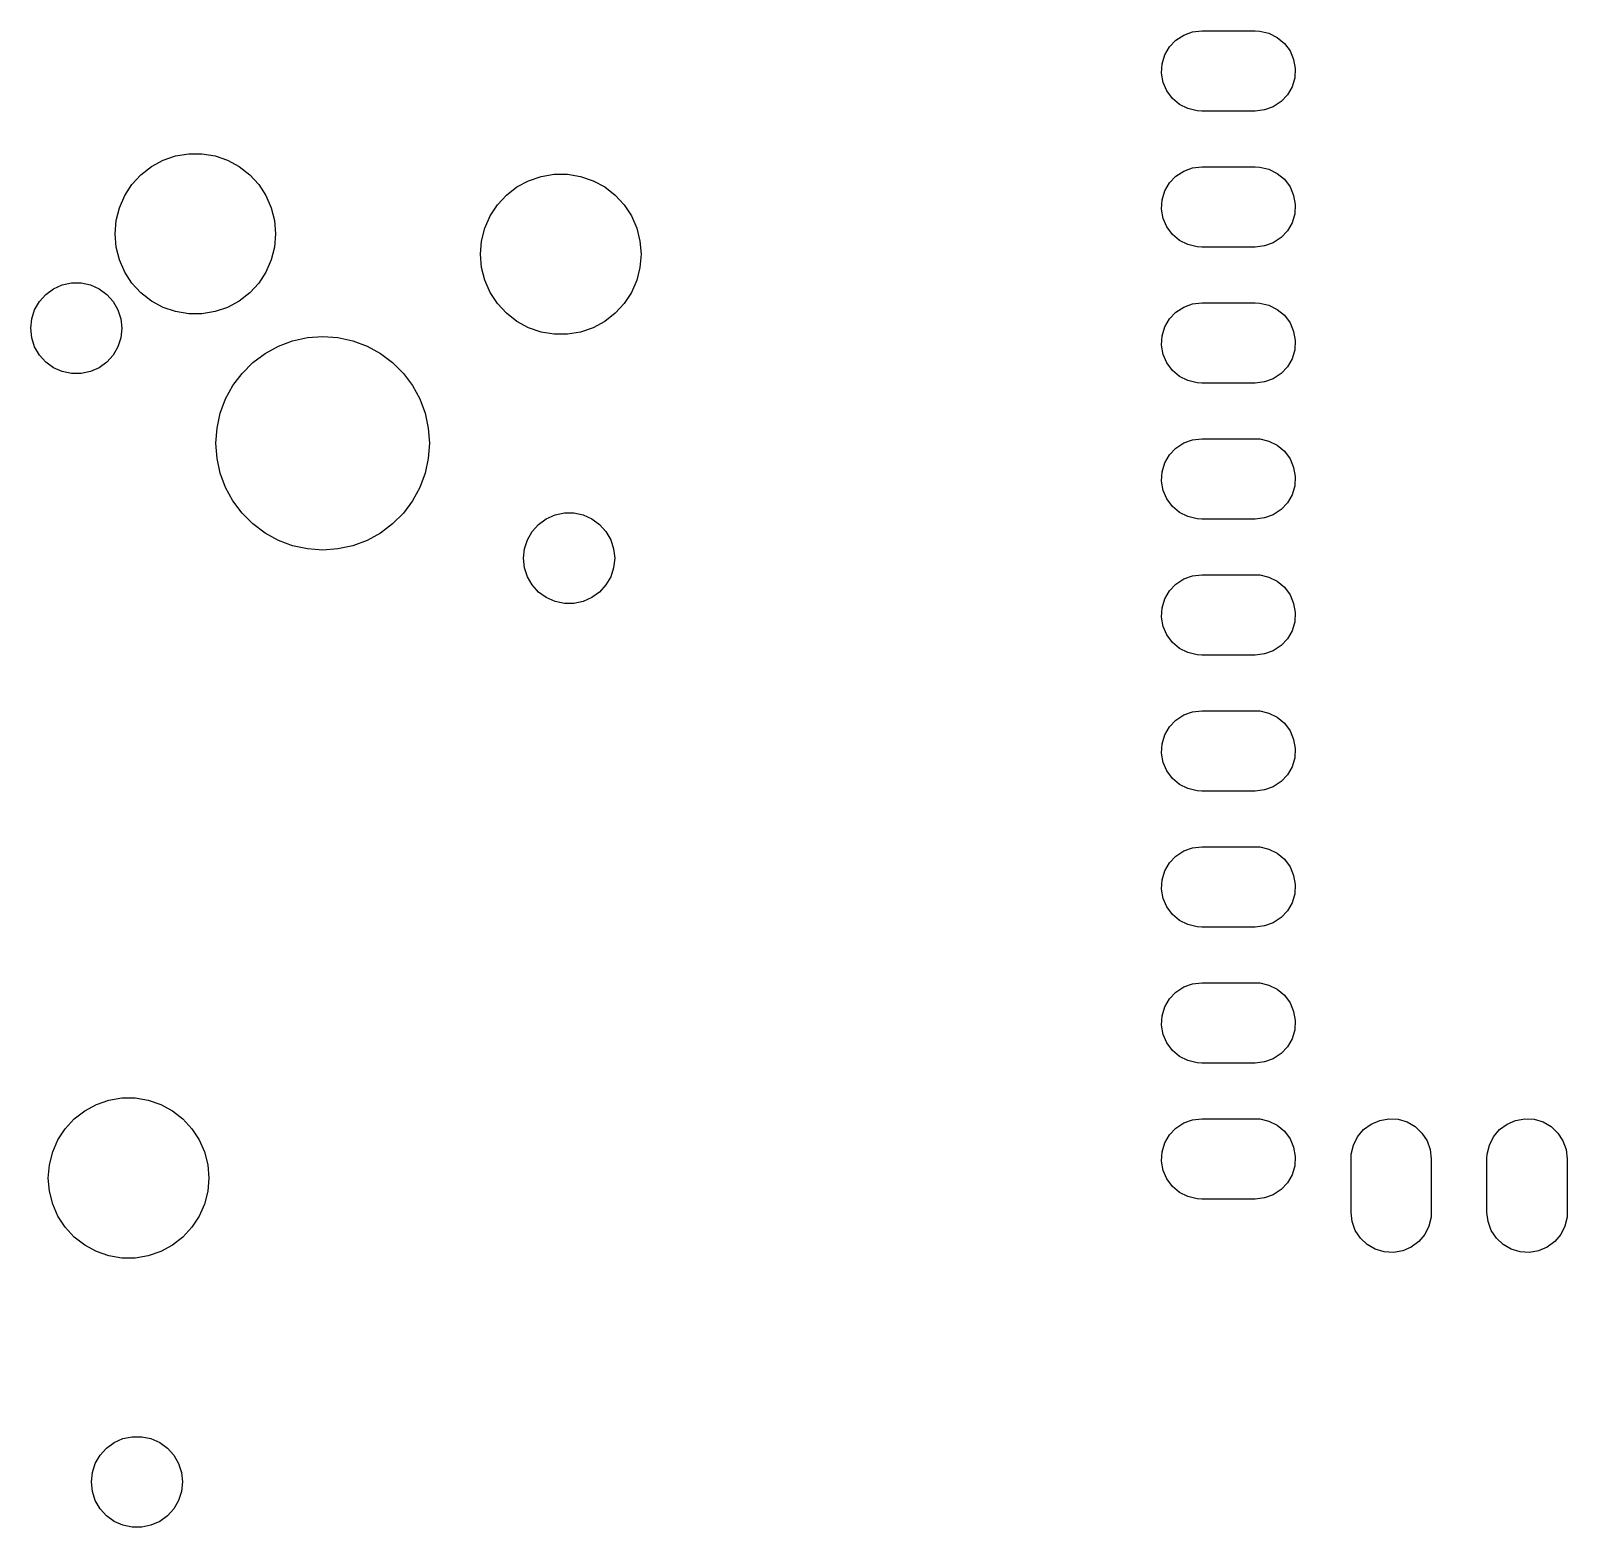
# Model space of a CAD drawing. Extents: x 22 to 262, y -159 to -46.
# Drawn here: x 110.73 to 139.43, y -103.66 to -75.7 of the extents above; entities that cross this region are included whole.
import ezdxf

# ---------------------------------------------------------------- set-up
doc = ezdxf.new("R2010")
doc.units = 0
doc.layers.add('BLACK', color=7, linetype='CONTINUOUS')

msp = doc.modelspace()

# ---------------------------------------------------------------- linework, layer by layer
at = {"layer": 'BLACK', "linetype": 'CONTINUOUS'}
for p, q in [((132.122, -75.8795), (132.267, -75.7838)), ((132.267, -75.7838), (132.431, -75.7242)), ((132.431, -75.7242), (132.604, -75.704)), ((132.604, -75.704), (133.604, -75.704)), ((133.604, -75.704), (133.691, -75.7091)), ((133.691, -75.7091), (133.861, -75.7492)), ((133.861, -75.7492), (134.016, -75.8274)), ((131.915, -76.1569), (132.002, -76.0061)), ((132.002, -76.0061), (132.122, -75.8795)), ((134.016, -75.8274), (134.15, -75.9393)), ((134.15, -75.9393), (134.254, -76.079)), ((131.855, -76.4976), (131.865, -76.3238)), ((131.865, -76.3238), (131.915, -76.1569)), ((134.254, -76.079), (134.322, -76.2389)), ((134.322, -76.2389), (134.353, -76.4104)), ((131.886, -76.6691), (131.855, -76.4976)), ((134.343, -76.5842), (134.293, -76.7511)), ((134.353, -76.4104), (134.343, -76.5842)), ((131.954, -76.829), (131.886, -76.6691)), ((132.058, -76.9687), (131.954, -76.829)), ((134.206, -76.9019), (134.086, -77.0285)), ((134.293, -76.7511), (134.206, -76.9019)), ((132.192, -77.0806), (132.058, -76.9687)), ((132.347, -77.1588), (132.192, -77.0806)), ((132.517, -77.1989), (132.347, -77.1588)), ((132.604, -77.204), (132.517, -77.1989)), ((133.604, -77.204), (132.604, -77.204)), ((133.777, -77.1838), (133.604, -77.204)), ((133.941, -77.1242), (133.777, -77.1838)), ((134.086, -77.0285), (133.941, -77.1242)), ((113.199, -78.1227), (113.433, -78.0423)), ((113.433, -78.0423), (113.677, -78.0015)), ((113.677, -78.0015), (113.925, -78.0015)), ((113.925, -78.0015), (114.17, -78.0423)), ((114.17, -78.0423), (114.404, -78.1227)), ((112.785, -78.3928), (112.981, -78.2407)), ((112.981, -78.2407), (113.199, -78.1227)), ((114.404, -78.1227), (114.622, -78.2407)), ((114.622, -78.2407), (114.817, -78.3928)), ((132.122, -78.4195), (132.267, -78.3238)), ((132.267, -78.3238), (132.431, -78.2642)), ((132.431, -78.2642), (132.604, -78.244)), ((132.604, -78.244), (133.604, -78.244)), ((133.604, -78.244), (133.691, -78.2491)), ((133.691, -78.2491), (133.861, -78.2892)), ((133.861, -78.2892), (134.016, -78.3674)), ((134.016, -78.3674), (134.15, -78.4793)), ((112.482, -78.7825), (112.618, -78.5751)), ((112.618, -78.5751), (112.785, -78.3928)), ((114.817, -78.3928), (114.985, -78.5751)), ((114.985, -78.5751), (115.12, -78.7825)), ((119.614, -78.7744), (119.809, -78.6223)), ((119.809, -78.6223), (120.027, -78.5043)), ((120.027, -78.5043), (120.262, -78.4239)), ((120.262, -78.4239), (120.506, -78.3831)), ((120.506, -78.3831), (120.754, -78.3831)), ((120.754, -78.3831), (120.998, -78.4239)), ((120.998, -78.4239), (121.232, -78.5043)), ((121.232, -78.5043), (121.45, -78.6223)), ((121.45, -78.6223), (121.646, -78.7744)), ((131.915, -78.6969), (132.002, -78.5461)), ((132.002, -78.5461), (132.122, -78.4195)), ((134.15, -78.4793), (134.254, -78.619)), ((134.254, -78.619), (134.322, -78.7789)), ((112.383, -79.0094), (112.482, -78.7825)), ((115.12, -78.7825), (115.22, -79.0094)), ((119.446, -78.9567), (119.614, -78.7744)), ((121.646, -78.7744), (121.814, -78.9567)), ((131.855, -79.0376), (131.865, -78.8638)), ((131.865, -78.8638), (131.915, -78.6969)), ((134.322, -78.7789), (134.353, -78.9504)), ((112.322, -79.2495), (112.383, -79.0094)), ((115.22, -79.0094), (115.281, -79.2495)), ((119.211, -79.391), (119.311, -79.1641)), ((119.311, -79.1641), (119.446, -78.9567)), ((121.814, -78.9567), (121.949, -79.1641)), ((121.949, -79.1641), (122.049, -79.391)), ((131.886, -79.2091), (131.855, -79.0376)), ((131.954, -79.369), (131.886, -79.2091)), ((134.343, -79.1242), (134.293, -79.2911)), ((134.353, -78.9504), (134.343, -79.1242)), ((112.301, -79.4964), (112.322, -79.2495)), ((112.322, -79.7433), (112.301, -79.4964)), ((115.281, -79.2495), (115.301, -79.4964)), ((115.301, -79.4964), (115.281, -79.7433)), ((119.15, -79.6311), (119.211, -79.391)), ((122.049, -79.391), (122.109, -79.6311)), ((132.058, -79.5087), (131.954, -79.369)), ((132.192, -79.6206), (132.058, -79.5087)), ((134.206, -79.4419), (134.086, -79.5685)), ((134.293, -79.2911), (134.206, -79.4419)), ((112.383, -79.9835), (112.322, -79.7433)), ((115.281, -79.7433), (115.22, -79.9835)), ((119.13, -79.878), (119.15, -79.6311)), ((122.109, -79.6311), (122.13, -79.878)), ((132.347, -79.6988), (132.192, -79.6206)), ((132.517, -79.7389), (132.347, -79.6988)), ((132.604, -79.744), (132.517, -79.7389)), ((133.604, -79.744), (132.604, -79.744)), ((133.777, -79.7238), (133.604, -79.744)), ((133.941, -79.6642), (133.777, -79.7238)), ((134.086, -79.5685), (133.941, -79.6642)), ((112.482, -80.2103), (112.383, -79.9835)), ((115.22, -79.9835), (115.12, -80.2103)), ((119.15, -80.1249), (119.13, -79.878)), ((122.13, -79.878), (122.109, -80.1249)), ((112.618, -80.4177), (112.482, -80.2103)), ((115.12, -80.2103), (114.985, -80.4177)), ((119.211, -80.3651), (119.15, -80.1249)), ((119.311, -80.5919), (119.211, -80.3651)), ((122.049, -80.3651), (121.949, -80.5919)), ((122.109, -80.1249), (122.049, -80.3651)), ((110.888, -80.7616), (111.007, -80.6294)), ((111.007, -80.6294), (111.151, -80.5248)), ((111.151, -80.5248), (111.314, -80.4524)), ((111.314, -80.4524), (111.488, -80.4155)), ((111.488, -80.4155), (111.666, -80.4155)), ((111.666, -80.4155), (111.84, -80.4524)), ((111.84, -80.4524), (112.002, -80.5248)), ((112.002, -80.5248), (112.146, -80.6294)), ((112.146, -80.6294), (112.265, -80.7616)), ((112.785, -80.6), (112.618, -80.4177)), ((112.981, -80.7522), (112.785, -80.6)), ((114.817, -80.6), (114.622, -80.7522)), ((114.985, -80.4177), (114.817, -80.6)), ((119.446, -80.7993), (119.311, -80.5919)), ((121.949, -80.5919), (121.814, -80.7993)), ((110.745, -81.0848), (110.799, -80.9156)), ((110.799, -80.9156), (110.888, -80.7616)), ((112.265, -80.7616), (112.354, -80.9156)), ((112.354, -80.9156), (112.409, -81.0848)), ((113.199, -80.8701), (112.981, -80.7522)), ((113.433, -80.9505), (113.199, -80.8701)), ((113.677, -80.9913), (113.433, -80.9505)), ((114.17, -80.9505), (113.925, -80.9913)), ((114.404, -80.8701), (114.17, -80.9505)), ((114.622, -80.7522), (114.404, -80.8701)), ((119.614, -80.9816), (119.446, -80.7993)), ((121.814, -80.7993), (121.646, -80.9816)), ((132.122, -80.9595), (132.267, -80.8638)), ((132.267, -80.8638), (132.431, -80.8042)), ((132.431, -80.8042), (132.604, -80.784)), ((132.604, -80.784), (133.604, -80.784)), ((133.604, -80.784), (133.691, -80.7891)), ((133.691, -80.7891), (133.861, -80.8292)), ((133.861, -80.8292), (134.016, -80.9074)), ((134.016, -80.9074), (134.15, -81.0193)), ((110.726, -81.2617), (110.745, -81.0848)), ((112.409, -81.0848), (112.428, -81.2617)), ((113.925, -80.9913), (113.677, -80.9913)), ((119.809, -81.1338), (119.614, -80.9816)), ((120.027, -81.2517), (119.809, -81.1338)), ((121.45, -81.1338), (121.232, -81.2517)), ((121.646, -80.9816), (121.45, -81.1338)), ((131.865, -81.4038), (131.915, -81.2369)), ((131.915, -81.2369), (132.002, -81.0861)), ((132.002, -81.0861), (132.122, -80.9595)), ((134.15, -81.0193), (134.254, -81.159)), ((134.254, -81.159), (134.322, -81.3189)), ((110.745, -81.4386), (110.726, -81.2617)), ((110.799, -81.6078), (110.745, -81.4386)), ((112.409, -81.4386), (112.354, -81.6078)), ((112.428, -81.2617), (112.409, -81.4386)), ((115.353, -81.5949), (115.619, -81.4955)), ((115.619, -81.4955), (115.897, -81.435)), ((115.897, -81.435), (116.181, -81.4147)), ((116.181, -81.4147), (116.465, -81.435)), ((116.465, -81.435), (116.743, -81.4955)), ((116.743, -81.4955), (117.009, -81.5949)), ((120.262, -81.3321), (120.027, -81.2517)), ((120.506, -81.3729), (120.262, -81.3321)), ((120.754, -81.3729), (120.506, -81.3729)), ((120.998, -81.3321), (120.754, -81.3729)), ((121.232, -81.2517), (120.998, -81.3321)), ((131.855, -81.5776), (131.865, -81.4038)), ((134.322, -81.3189), (134.353, -81.4904)), ((134.353, -81.4904), (134.343, -81.6642)), ((110.888, -81.7618), (110.799, -81.6078)), ((111.007, -81.894), (110.888, -81.7618)), ((112.265, -81.7618), (112.146, -81.894)), ((112.354, -81.6078), (112.265, -81.7618)), ((114.875, -81.9017), (115.103, -81.7312)), ((115.103, -81.7312), (115.353, -81.5949)), ((117.009, -81.5949), (117.259, -81.7312)), ((117.259, -81.7312), (117.487, -81.9017)), ((131.886, -81.7491), (131.855, -81.5776)), ((131.954, -81.909), (131.886, -81.7491)), ((134.343, -81.6642), (134.293, -81.8311)), ((111.151, -81.9986), (111.007, -81.894)), ((111.314, -82.071), (111.151, -81.9986)), ((111.488, -82.1079), (111.314, -82.071)), ((111.84, -82.071), (111.666, -82.1079)), ((112.002, -81.9986), (111.84, -82.071)), ((112.146, -81.894), (112.002, -81.9986)), ((114.503, -82.3306), (114.674, -82.1029)), ((114.674, -82.1029), (114.875, -81.9017)), ((117.487, -81.9017), (117.688, -82.1029)), ((117.688, -82.1029), (117.858, -82.3306)), ((132.058, -82.0487), (131.954, -81.909)), ((132.192, -82.1606), (132.058, -82.0487)), ((134.206, -81.9819), (134.086, -82.1085)), ((134.293, -81.8311), (134.206, -81.9819)), ((111.666, -82.1079), (111.488, -82.1079)), ((114.367, -82.5803), (114.503, -82.3306)), ((117.858, -82.3306), (117.995, -82.5803)), ((132.347, -82.2388), (132.192, -82.1606)), ((132.517, -82.2789), (132.347, -82.2388)), ((132.604, -82.284), (132.517, -82.2789)), ((133.604, -82.284), (132.604, -82.284)), ((133.777, -82.2638), (133.604, -82.284)), ((133.941, -82.2042), (133.777, -82.2638)), ((134.086, -82.1085), (133.941, -82.2042)), ((114.268, -82.8469), (114.367, -82.5803)), ((117.995, -82.5803), (118.094, -82.8469)), ((114.207, -83.1248), (114.268, -82.8469)), ((118.094, -82.8469), (118.154, -83.1248)), ((114.187, -83.4086), (114.207, -83.1248)), ((118.154, -83.1248), (118.175, -83.4086)), ((114.207, -83.6924), (114.187, -83.4086)), ((118.175, -83.4086), (118.154, -83.6924)), ((132.002, -83.6261), (132.122, -83.4995)), ((132.122, -83.4995), (132.267, -83.4038)), ((132.267, -83.4038), (132.431, -83.3442)), ((132.431, -83.3442), (132.604, -83.324)), ((132.604, -83.324), (133.604, -83.324)), ((133.604, -83.324), (133.691, -83.3291)), ((133.691, -83.3291), (133.861, -83.3692)), ((133.861, -83.3692), (134.016, -83.4474)), ((134.016, -83.4474), (134.15, -83.5593)), ((114.268, -83.9703), (114.207, -83.6924)), ((118.154, -83.6924), (118.094, -83.9703)), ((131.865, -83.9438), (131.915, -83.7769)), ((131.915, -83.7769), (132.002, -83.6261)), ((134.15, -83.5593), (134.254, -83.699)), ((134.254, -83.699), (134.322, -83.8589)), ((114.367, -84.2369), (114.268, -83.9703)), ((118.094, -83.9703), (117.995, -84.2369)), ((131.855, -84.1176), (131.865, -83.9438)), ((134.322, -83.8589), (134.353, -84.0304)), ((134.353, -84.0304), (134.343, -84.2042)), ((114.503, -84.4866), (114.367, -84.2369)), ((117.995, -84.2369), (117.858, -84.4866)), ((131.886, -84.2891), (131.855, -84.1176)), ((131.954, -84.449), (131.886, -84.2891)), ((134.293, -84.3711), (134.206, -84.5219)), ((134.343, -84.2042), (134.293, -84.3711)), ((114.674, -84.7143), (114.503, -84.4866)), ((117.858, -84.4866), (117.688, -84.7143)), ((132.058, -84.5887), (131.954, -84.449)), ((132.192, -84.7006), (132.058, -84.5887)), ((134.086, -84.6485), (133.941, -84.7442)), ((134.206, -84.5219), (134.086, -84.6485)), ((114.875, -84.9155), (114.674, -84.7143)), ((115.103, -85.086), (114.875, -84.9155)), ((117.487, -84.9155), (117.259, -85.086)), ((117.688, -84.7143), (117.487, -84.9155)), ((120.097, -85.0554), (120.216, -84.9232)), ((120.216, -84.9232), (120.359, -84.8186)), ((120.359, -84.8186), (120.522, -84.7462)), ((120.522, -84.7462), (120.696, -84.7093)), ((120.696, -84.7093), (120.874, -84.7093)), ((120.874, -84.7093), (121.048, -84.7462)), ((121.048, -84.7462), (121.21, -84.8186)), ((121.21, -84.8186), (121.354, -84.9232)), ((121.354, -84.9232), (121.473, -85.0554)), ((132.347, -84.7788), (132.192, -84.7006)), ((132.517, -84.8189), (132.347, -84.7788)), ((132.604, -84.824), (132.517, -84.8189)), ((133.604, -84.824), (132.604, -84.824)), ((133.777, -84.8038), (133.604, -84.824)), ((133.941, -84.7442), (133.777, -84.8038)), ((115.353, -85.2223), (115.103, -85.086)), ((115.619, -85.3217), (115.353, -85.2223)), ((117.009, -85.2223), (116.743, -85.3217)), ((117.259, -85.086), (117.009, -85.2223)), ((119.953, -85.3786), (120.008, -85.2094)), ((120.008, -85.2094), (120.097, -85.0554)), ((121.473, -85.0554), (121.562, -85.2094)), ((121.562, -85.2094), (121.617, -85.3786)), ((115.897, -85.3822), (115.619, -85.3217)), ((116.181, -85.4025), (115.897, -85.3822)), ((116.465, -85.3822), (116.181, -85.4025)), ((116.743, -85.3217), (116.465, -85.3822)), ((119.934, -85.5555), (119.953, -85.3786)), ((121.617, -85.3786), (121.636, -85.5555)), ((119.953, -85.7324), (119.934, -85.5555)), ((120.008, -85.9016), (119.953, -85.7324)), ((121.617, -85.7324), (121.562, -85.9016)), ((121.636, -85.5555), (121.617, -85.7324)), ((120.097, -86.0556), (120.008, -85.9016)), ((120.216, -86.1878), (120.097, -86.0556)), ((121.473, -86.0556), (121.354, -86.1878)), ((121.562, -85.9016), (121.473, -86.0556)), ((132.002, -86.1661), (132.122, -86.0395)), ((132.122, -86.0395), (132.267, -85.9438)), ((132.267, -85.9438), (132.431, -85.8842)), ((132.431, -85.8842), (132.604, -85.864)), ((132.604, -85.864), (133.604, -85.864)), ((133.604, -85.864), (133.691, -85.8691)), ((133.691, -85.8691), (133.861, -85.9092)), ((133.861, -85.9092), (134.016, -85.9874)), ((134.016, -85.9874), (134.15, -86.0993)), ((134.15, -86.0993), (134.254, -86.239)), ((120.359, -86.2924), (120.216, -86.1878)), ((120.522, -86.3648), (120.359, -86.2924)), ((120.696, -86.4017), (120.522, -86.3648)), ((120.874, -86.4017), (120.696, -86.4017)), ((121.048, -86.3648), (120.874, -86.4017)), ((121.21, -86.2924), (121.048, -86.3648)), ((121.354, -86.1878), (121.21, -86.2924)), ((131.865, -86.4838), (131.915, -86.3169)), ((131.915, -86.3169), (132.002, -86.1661)), ((134.254, -86.239), (134.322, -86.3989)), ((134.322, -86.3989), (134.353, -86.5704)), ((131.855, -86.6576), (131.865, -86.4838)), ((131.886, -86.8291), (131.855, -86.6576)), ((134.353, -86.5704), (134.343, -86.7442)), ((131.954, -86.989), (131.886, -86.8291)), ((134.293, -86.9111), (134.206, -87.0619)), ((134.343, -86.7442), (134.293, -86.9111)), ((132.058, -87.1287), (131.954, -86.989)), ((132.192, -87.2406), (132.058, -87.1287)), ((132.347, -87.3188), (132.192, -87.2406)), ((134.086, -87.1885), (133.941, -87.2842)), ((134.206, -87.0619), (134.086, -87.1885)), ((132.517, -87.3589), (132.347, -87.3188)), ((132.604, -87.364), (132.517, -87.3589)), ((133.604, -87.364), (132.604, -87.364)), ((133.777, -87.3438), (133.604, -87.364)), ((133.941, -87.2842), (133.777, -87.3438)), ((132.431, -88.4242), (132.604, -88.404)), ((132.604, -88.404), (133.604, -88.404)), ((133.604, -88.404), (133.691, -88.4091)), ((133.691, -88.4091), (133.861, -88.4492)), ((131.915, -88.8569), (132.002, -88.7061)), ((132.002, -88.7061), (132.122, -88.5795)), ((132.122, -88.5795), (132.267, -88.4838)), ((132.267, -88.4838), (132.431, -88.4242)), ((133.861, -88.4492), (134.016, -88.5274)), ((134.016, -88.5274), (134.15, -88.6393)), ((134.15, -88.6393), (134.254, -88.779)), ((131.865, -89.0238), (131.915, -88.8569)), ((134.254, -88.779), (134.322, -88.9389)), ((134.322, -88.9389), (134.353, -89.1104)), ((131.855, -89.1976), (131.865, -89.0238)), ((131.886, -89.3691), (131.855, -89.1976)), ((134.353, -89.1104), (134.343, -89.2842)), ((131.954, -89.529), (131.886, -89.3691)), ((132.058, -89.6687), (131.954, -89.529)), ((134.293, -89.4511), (134.206, -89.6019)), ((134.343, -89.2842), (134.293, -89.4511)), ((132.192, -89.7806), (132.058, -89.6687)), ((132.347, -89.8588), (132.192, -89.7806)), ((133.941, -89.8242), (133.777, -89.8838)), ((134.086, -89.7285), (133.941, -89.8242)), ((134.206, -89.6019), (134.086, -89.7285)), ((132.517, -89.8989), (132.347, -89.8588)), ((132.604, -89.904), (132.517, -89.8989)), ((133.604, -89.904), (132.604, -89.904)), ((133.777, -89.8838), (133.604, -89.904)), ((132.267, -91.0238), (132.431, -90.9642)), ((132.431, -90.9642), (132.604, -90.944)), ((132.604, -90.944), (133.604, -90.944)), ((133.604, -90.944), (133.691, -90.9491)), ((133.691, -90.9491), (133.861, -90.9892)), ((133.861, -90.9892), (134.016, -91.0674)), ((131.915, -91.3969), (132.002, -91.2461)), ((132.002, -91.2461), (132.122, -91.1195)), ((132.122, -91.1195), (132.267, -91.0238)), ((134.016, -91.0674), (134.15, -91.1793)), ((134.15, -91.1793), (134.254, -91.319)), ((131.855, -91.7376), (131.865, -91.5638)), ((131.865, -91.5638), (131.915, -91.3969)), ((134.254, -91.319), (134.322, -91.4789)), ((134.322, -91.4789), (134.353, -91.6504)), ((131.886, -91.9091), (131.855, -91.7376)), ((134.343, -91.8242), (134.293, -91.9911)), ((134.353, -91.6504), (134.343, -91.8242)), ((131.954, -92.069), (131.886, -91.9091)), ((132.058, -92.2087), (131.954, -92.069)), ((134.206, -92.1419), (134.086, -92.2685)), ((134.293, -91.9911), (134.206, -92.1419)), ((132.192, -92.3206), (132.058, -92.2087)), ((132.347, -92.3988), (132.192, -92.3206)), ((132.517, -92.4389), (132.347, -92.3988)), ((132.604, -92.444), (132.517, -92.4389)), ((133.777, -92.4238), (133.604, -92.444)), ((133.941, -92.3642), (133.777, -92.4238)), ((134.086, -92.2685), (133.941, -92.3642)), ((133.604, -92.444), (132.604, -92.444)), ((132.122, -93.6595), (132.267, -93.5638)), ((132.267, -93.5638), (132.431, -93.5042)), ((132.431, -93.5042), (132.604, -93.484)), ((132.604, -93.484), (133.604, -93.484)), ((133.604, -93.484), (133.691, -93.4891)), ((133.691, -93.4891), (133.861, -93.5292)), ((133.861, -93.5292), (134.016, -93.6074)), ((131.915, -93.9369), (132.002, -93.7861)), ((132.002, -93.7861), (132.122, -93.6595)), ((134.016, -93.6074), (134.15, -93.7193)), ((134.15, -93.7193), (134.254, -93.859)), ((134.254, -93.859), (134.322, -94.0189)), ((131.855, -94.2776), (131.865, -94.1038)), ((131.865, -94.1038), (131.915, -93.9369)), ((134.322, -94.0189), (134.353, -94.1904)), ((131.886, -94.4491), (131.855, -94.2776)), ((131.954, -94.609), (131.886, -94.4491)), ((134.343, -94.3642), (134.293, -94.5311)), ((134.353, -94.1904), (134.343, -94.3642)), ((132.058, -94.7487), (131.954, -94.609)), ((134.206, -94.6819), (134.086, -94.8085)), ((134.293, -94.5311), (134.206, -94.6819)), ((132.192, -94.8606), (132.058, -94.7487)), ((132.347, -94.9388), (132.192, -94.8606)), ((132.517, -94.9789), (132.347, -94.9388)), ((132.604, -94.984), (132.517, -94.9789)), ((133.604, -94.984), (132.604, -94.984)), ((133.777, -94.9638), (133.604, -94.984)), ((133.941, -94.9042), (133.777, -94.9638)), ((134.086, -94.8085), (133.941, -94.9042)), ((111.539, -96.0282), (111.734, -95.876)), ((111.734, -95.876), (111.952, -95.7581)), ((111.952, -95.7581), (112.186, -95.6777)), ((112.186, -95.6777), (112.431, -95.6369)), ((112.431, -95.6369), (112.678, -95.6369)), ((112.678, -95.6369), (112.923, -95.6777)), ((112.923, -95.6777), (113.157, -95.7581)), ((113.157, -95.7581), (113.375, -95.876)), ((113.375, -95.876), (113.57, -96.0282)), ((111.371, -96.2104), (111.539, -96.0282)), ((113.57, -96.0282), (113.738, -96.2104)), ((132.122, -96.1995), (132.267, -96.1038)), ((132.267, -96.1038), (132.431, -96.0442)), ((132.431, -96.0442), (132.604, -96.024)), ((132.604, -96.024), (133.604, -96.024)), ((133.604, -96.024), (133.691, -96.0291)), ((133.691, -96.0291), (133.861, -96.0692)), ((133.861, -96.0692), (134.016, -96.1474)), ((134.016, -96.1474), (134.15, -96.2593)), ((135.629, -96.2285), (135.769, -96.1245)), ((135.769, -96.1245), (135.929, -96.0555)), ((135.929, -96.0555), (136.1, -96.0253)), ((136.1, -96.0253), (136.274, -96.0354)), ((136.274, -96.0354), (136.441, -96.0853)), ((136.441, -96.0853), (136.592, -96.1724)), ((138.169, -96.2285), (138.309, -96.1245)), ((138.309, -96.1245), (138.469, -96.0555)), ((138.469, -96.0555), (138.64, -96.0253)), ((138.64, -96.0253), (138.814, -96.0354)), ((138.814, -96.0354), (138.981, -96.0853)), ((138.981, -96.0853), (139.132, -96.1724)), ((111.136, -96.6447), (111.235, -96.4178)), ((111.235, -96.4178), (111.371, -96.2104)), ((113.738, -96.2104), (113.874, -96.4178)), ((113.874, -96.4178), (113.973, -96.6447)), ((131.915, -96.4769), (132.002, -96.3261)), ((132.002, -96.3261), (132.122, -96.1995)), ((134.15, -96.2593), (134.254, -96.399)), ((134.254, -96.399), (134.322, -96.5589)), ((135.439, -96.5175), (135.517, -96.3619)), ((135.517, -96.3619), (135.629, -96.2285)), ((136.592, -96.1724), (136.719, -96.2919)), ((136.719, -96.2919), (136.814, -96.4374)), ((136.814, -96.4374), (136.874, -96.601)), ((137.979, -96.5175), (138.057, -96.3619)), ((138.057, -96.3619), (138.169, -96.2285)), ((139.132, -96.1724), (139.259, -96.2919)), ((139.259, -96.2919), (139.354, -96.4374)), ((139.354, -96.4374), (139.414, -96.601)), ((111.075, -96.8849), (111.136, -96.6447)), ((113.973, -96.6447), (114.034, -96.8849)), ((131.855, -96.8176), (131.865, -96.6438)), ((131.865, -96.6438), (131.915, -96.4769)), ((134.322, -96.5589), (134.353, -96.7304)), ((134.353, -96.7304), (134.343, -96.9042)), ((135.394, -96.774), (135.399, -96.6869)), ((135.399, -96.6869), (135.439, -96.5175)), ((136.874, -96.601), (136.894, -96.774)), ((137.934, -96.774), (137.939, -96.6869)), ((137.939, -96.6869), (137.979, -96.5175)), ((139.414, -96.601), (139.434, -96.774)), ((111.054, -97.1318), (111.075, -96.8849)), ((114.034, -96.8849), (114.054, -97.1318)), ((131.886, -96.9891), (131.855, -96.8176)), ((131.954, -97.149), (131.886, -96.9891)), ((134.343, -96.9042), (134.293, -97.0711)), ((135.394, -97.774), (135.394, -96.774)), ((136.894, -96.774), (136.894, -97.774)), ((137.934, -97.774), (137.934, -96.774)), ((139.434, -96.774), (139.434, -97.774)), ((111.075, -97.3787), (111.054, -97.1318)), ((114.054, -97.1318), (114.034, -97.3787)), ((132.058, -97.2887), (131.954, -97.149)), ((132.192, -97.4006), (132.058, -97.2887)), ((134.206, -97.2219), (134.086, -97.3485)), ((134.293, -97.0711), (134.206, -97.2219)), ((111.136, -97.6188), (111.075, -97.3787)), ((114.034, -97.3787), (113.973, -97.6188)), ((132.347, -97.4788), (132.192, -97.4006)), ((132.517, -97.5189), (132.347, -97.4788)), ((132.604, -97.524), (132.517, -97.5189)), ((133.604, -97.524), (132.604, -97.524)), ((133.777, -97.5038), (133.604, -97.524)), ((133.941, -97.4442), (133.777, -97.5038)), ((134.086, -97.3485), (133.941, -97.4442)), ((111.235, -97.8457), (111.136, -97.6188)), ((111.371, -98.0531), (111.235, -97.8457)), ((113.874, -97.8457), (113.738, -98.0531)), ((113.973, -97.6188), (113.874, -97.8457)), ((135.414, -97.947), (135.394, -97.774)), ((136.889, -97.8611), (136.849, -98.0305)), ((136.894, -97.774), (136.889, -97.8611)), ((137.954, -97.947), (137.934, -97.774)), ((139.429, -97.8611), (139.389, -98.0305)), ((139.434, -97.774), (139.429, -97.8611)), ((111.539, -98.2353), (111.371, -98.0531)), ((113.738, -98.0531), (113.57, -98.2353)), ((135.474, -98.1106), (135.414, -97.947)), ((135.569, -98.2561), (135.474, -98.1106)), ((136.849, -98.0305), (136.771, -98.1861)), ((138.014, -98.1106), (137.954, -97.947)), ((138.109, -98.2561), (138.014, -98.1106)), ((139.389, -98.0305), (139.311, -98.1861)), ((111.734, -98.3875), (111.539, -98.2353)), ((111.952, -98.5054), (111.734, -98.3875)), ((113.375, -98.3875), (113.157, -98.5054)), ((113.57, -98.2353), (113.375, -98.3875)), ((135.696, -98.3756), (135.569, -98.2561)), ((135.847, -98.4627), (135.696, -98.3756)), ((136.014, -98.5126), (135.847, -98.4627)), ((136.519, -98.4235), (136.359, -98.4925)), ((136.659, -98.3195), (136.519, -98.4235)), ((136.771, -98.1861), (136.659, -98.3195)), ((138.236, -98.3756), (138.109, -98.2561)), ((138.387, -98.4627), (138.236, -98.3756)), ((138.554, -98.5126), (138.387, -98.4627)), ((139.059, -98.4235), (138.899, -98.4925)), ((139.199, -98.3195), (139.059, -98.4235)), ((139.311, -98.1861), (139.199, -98.3195)), ((112.186, -98.5859), (111.952, -98.5054)), ((112.431, -98.6266), (112.186, -98.5859)), ((112.678, -98.6266), (112.431, -98.6266)), ((112.923, -98.5859), (112.678, -98.6266)), ((113.157, -98.5054), (112.923, -98.5859)), ((136.188, -98.5227), (136.014, -98.5126)), ((136.359, -98.4925), (136.188, -98.5227)), ((138.728, -98.5227), (138.554, -98.5126)), ((138.899, -98.4925), (138.728, -98.5227)), ((112.021, -102.309), (112.14, -102.177)), ((112.14, -102.177), (112.284, -102.072)), ((112.284, -102.072), (112.447, -102)), ((112.447, -102), (112.621, -101.963)), ((112.621, -101.963), (112.799, -101.963)), ((112.799, -101.963), (112.973, -102)), ((112.973, -102), (113.135, -102.072)), ((113.135, -102.072), (113.279, -102.177)), ((113.279, -102.177), (113.398, -102.309)), ((111.877, -102.632), (111.932, -102.463)), ((111.932, -102.463), (112.021, -102.309)), ((113.398, -102.309), (113.487, -102.463)), ((113.487, -102.463), (113.542, -102.632)), ((111.859, -102.809), (111.877, -102.632)), ((113.542, -102.632), (113.56, -102.809)), ((111.877, -102.986), (111.859, -102.809)), ((111.932, -103.155), (111.877, -102.986)), ((113.542, -102.986), (113.487, -103.155)), ((113.56, -102.809), (113.542, -102.986)), ((112.021, -103.309), (111.932, -103.155)), ((112.14, -103.442), (112.021, -103.309)), ((113.398, -103.309), (113.279, -103.442)), ((113.487, -103.155), (113.398, -103.309)), ((112.284, -103.546), (112.14, -103.442)), ((112.447, -103.619), (112.284, -103.546)), ((112.621, -103.655), (112.447, -103.619)), ((112.973, -103.619), (112.799, -103.655)), ((113.135, -103.546), (112.973, -103.619)), ((113.279, -103.442), (113.135, -103.546)), ((112.799, -103.655), (112.621, -103.655))]:
    msp.add_line(p, q, dxfattribs=at)

doc.saveas('drawing.dxf')
